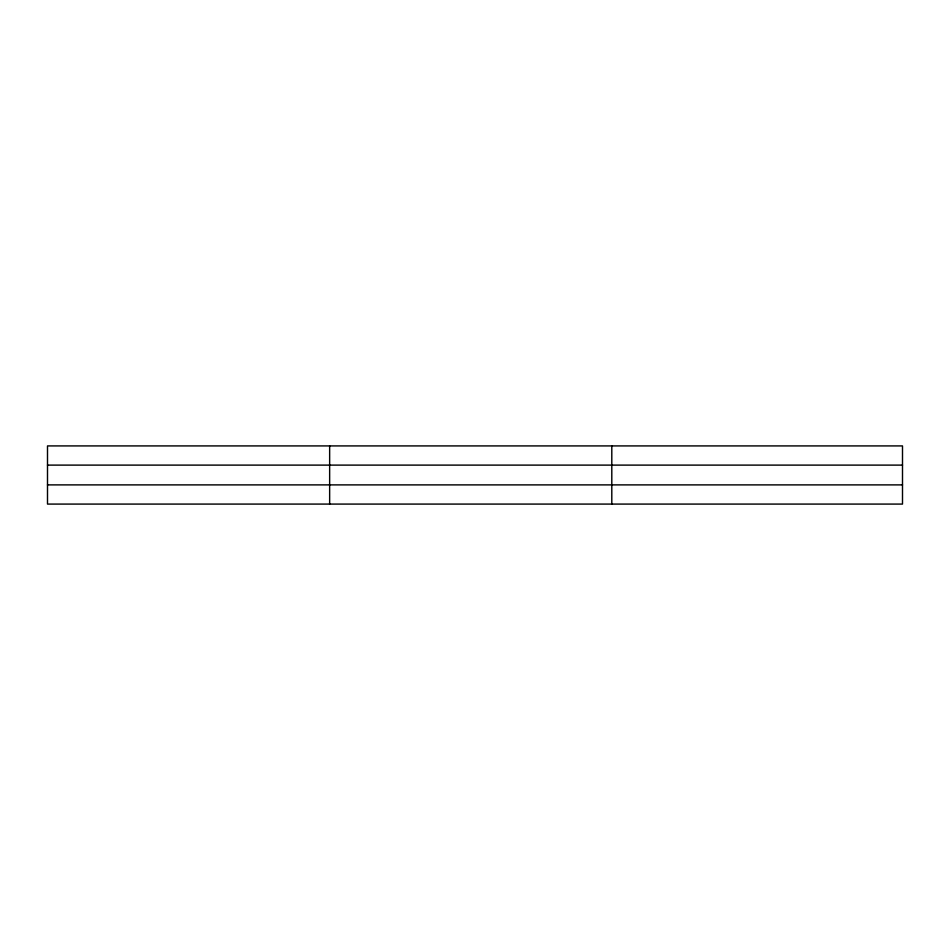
<?xml version="1.0" encoding="UTF-8"?>
<svg xmlns="http://www.w3.org/2000/svg" width="950" height="950" viewBox="0 0 950 950"><rect width="100%" height="100%" fill="white"/><g stroke="black" fill="none" stroke-linecap="round" stroke-linejoin="round"><path stroke-width="1.43" d="M329.65 504.082L329.65 445.918M611.8 504.082L611.8 445.918M902.5 465.108L902.5 445.918L47.5 445.918L47.5 504.082L902.5 504.082L902.5 465.108L47.5 465.108M47.5 484.892L902.5 484.892"/></g></svg>
